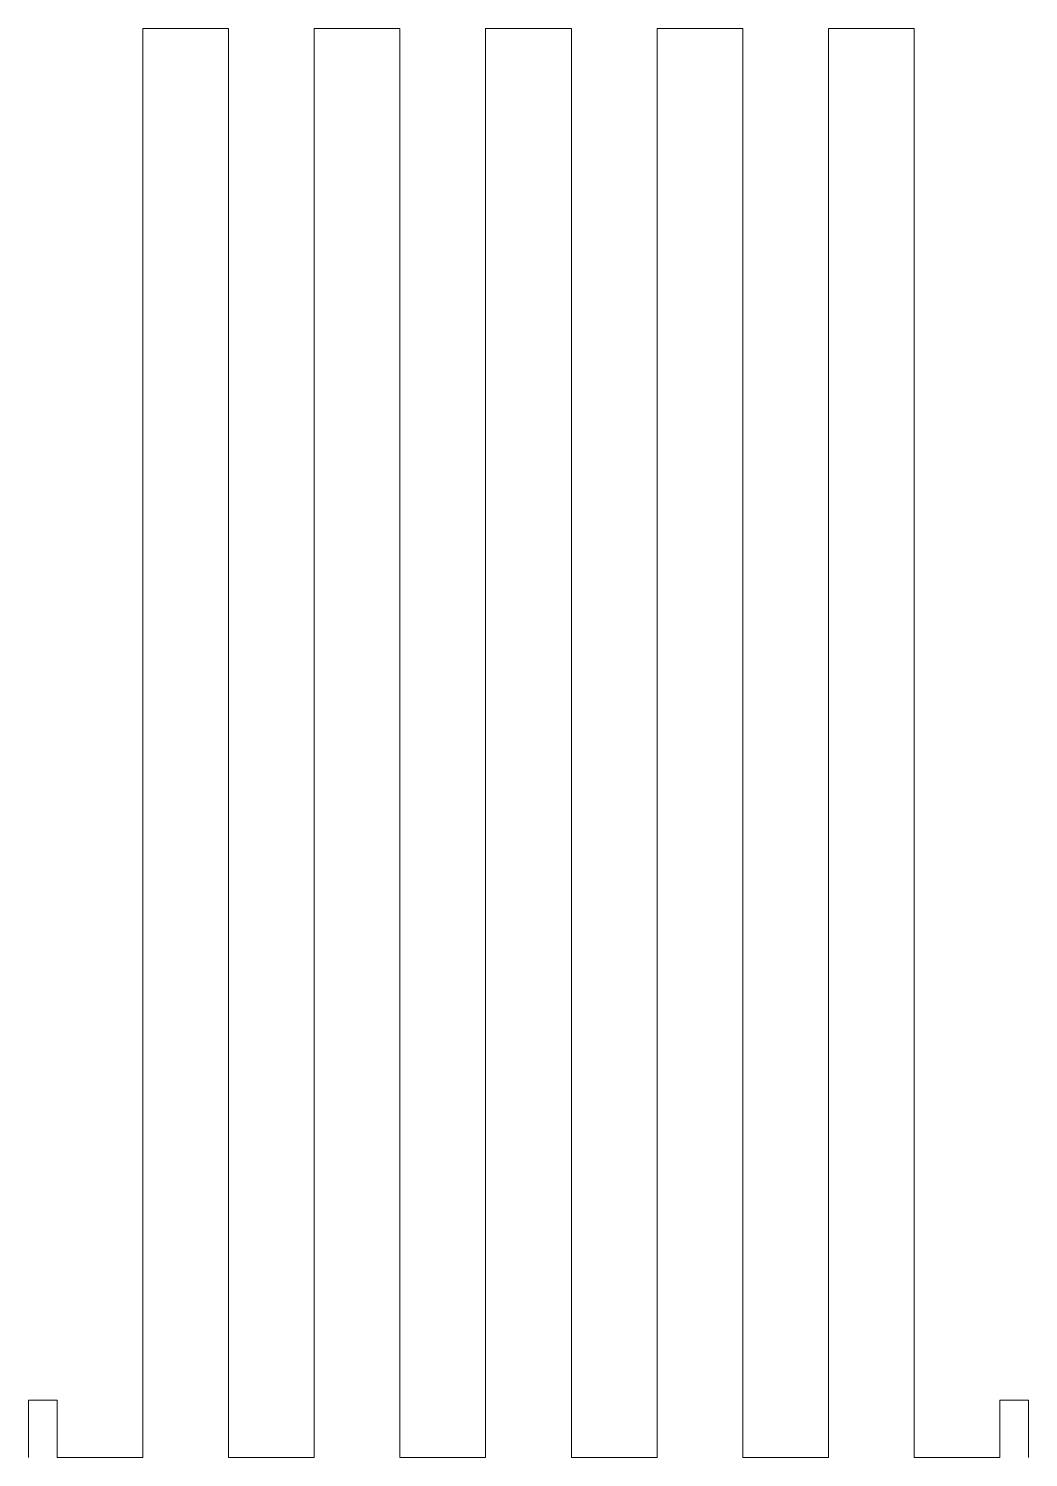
# Model space of a CAD drawing. Header units: millimetres. Extents: x 0 to 3.5, y 0 to 5.
import ezdxf

# ---------------------------------------------------------------- set-up
doc = ezdxf.new("R2010")
doc.units = ezdxf.units.MM
doc.layers.get('0').update_dxf_attribs({"color": 178, "lineweight": 25, "true_color": 0x000000})

msp = doc.modelspace()

# ---------------------------------------------------------------- linework, layer by layer
at = {"lineweight": 15, "flags": 128}
msp.add_lwpolyline([(0, 0), (0, 0.2), (0.1, 0.2), (0.1, 0), (0.4, 0), (0.4, 5), (0.7, 5), (0.7, 0), (1, 0), (1, 5), (1.3, 5), (1.3, 0), (1.6, 0), (1.6, 5), (1.9, 5), (1.9, 0), (2.2, 0), (2.2, 5), (2.5, 5), (2.5, 0), (2.8, 0), (2.8, 5), (3.1, 5), (3.1, 0), (3.4, 0), (3.4, 0.2), (3.5, 0.2), (3.5, 0)], dxfattribs=at)

doc.saveas('drawing.dxf')
